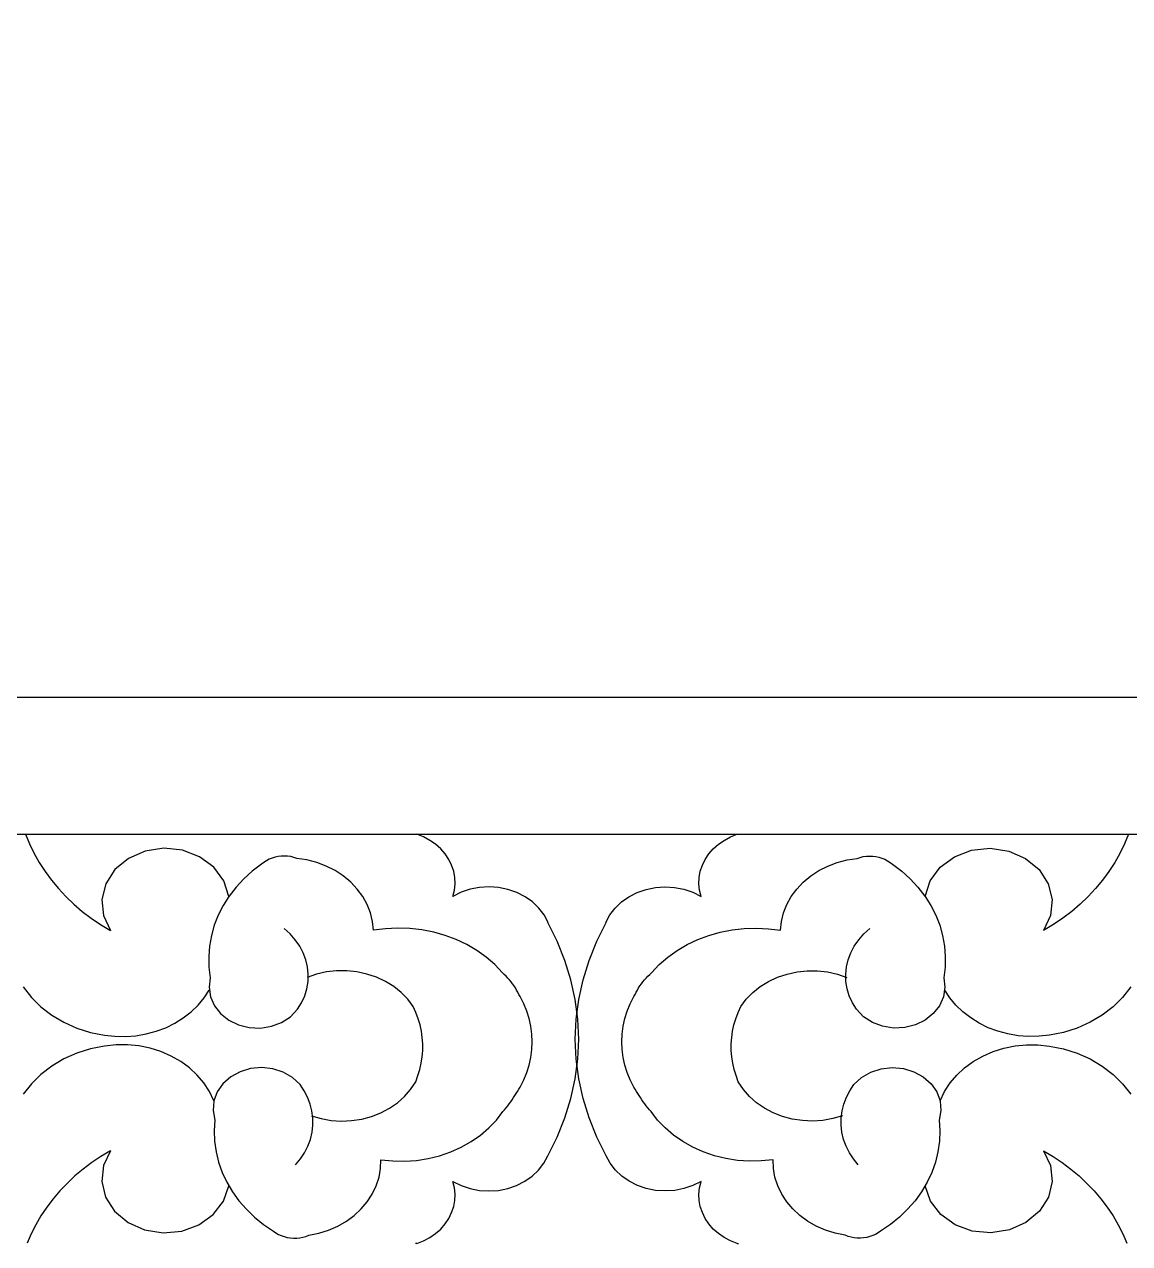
# Model space of a CAD drawing. Extents: x 1188826 to 1909461, y 608442 to 1651179.
# Drawn here: x 1661963.8 to 1662206.2, y 1032543.6 to 1032811.1 of the extents above; entities that cross this region are included whole.
import ezdxf

# ---------------------------------------------------------------- set-up
doc = ezdxf.new("R2010")
doc.units = 0
doc.header["$LTSCALE"] = 1000
doc.header["$MEASUREMENT"] = 0
doc.layers.add('窗', color=4, linetype='Continuous')
doc.layers.add('立面线', color=40, linetype='Continuous')

# ---------------------------------------------------------------- blocks, each defined once
blk = doc.blocks.new('EHYTERHT5EHTER')
at = {"layer": '窗', "ltscale": 3}
blk.add_lwpolyline([(78293.39, -228180.6), (79228.66, -228180.6), (79228.66, -229130.6), (78293.39, -229130.6)], close=True, dxfattribs=at)

msp = doc.modelspace()

# ---------------------------------------------------------------- linework, layer by layer
at = {"layer": '立面线'}
for p, q in [((1669039.81, 1032663.42), (1660727.54, 1032663.42)), ((1660758.89, 1032633.42), (1669008.6, 1032633.42)), ((1661964.01, 1032633.42), (1661964.87, 1032631.3)), ((1662051.32, 1032632.83), (1662049.86, 1032633.42)), ((1662052.69, 1032632.09), (1662051.32, 1032632.83)), ((1662117.24, 1032632.09), (1662118.61, 1032632.83)), ((1662118.61, 1032632.83), (1662120.07, 1032633.42)), ((1662205.92, 1032633.42), (1662205.06, 1032631.3)), ((1661964.87, 1032631.3), (1661965.88, 1032629.23)), ((1661994.32, 1032630.35), (1661990.25, 1032629.73)), ((1661998.42, 1032629.93), (1661994.32, 1032630.35)), ((1662053.94, 1032631.22), (1662052.69, 1032632.09)), ((1662055.07, 1032630.22), (1662053.94, 1032631.22)), ((1662056.04, 1032629.11), (1662055.07, 1032630.22)), ((1662113.89, 1032629.11), (1662114.86, 1032630.22)), ((1662114.86, 1032630.22), (1662115.99, 1032631.22)), ((1662115.99, 1032631.22), (1662117.24, 1032632.09)), ((1662171.51, 1032629.93), (1662175.61, 1032630.35)), ((1662175.61, 1032630.35), (1662179.68, 1032629.73)), ((1662205.06, 1032631.3), (1662204.05, 1032629.23)), ((1661965.88, 1032629.23), (1661967.02, 1032627.2)), ((1661986.57, 1032628.12), (1661983.6, 1032625.67)), ((1661990.25, 1032629.73), (1661986.57, 1032628.12)), ((1662002.2, 1032628.5), (1661998.42, 1032629.93)), ((1662005.33, 1032626.19), (1662002.2, 1032628.5)), ((1662016.85, 1032627.62), (1662016.29, 1032627.26)), ((1662017.44, 1032627.93), (1662016.85, 1032627.62)), ((1662018.07, 1032628.19), (1662017.44, 1032627.93)), ((1662018.73, 1032628.39), (1662018.07, 1032628.19)), ((1662019.4, 1032628.54), (1662018.73, 1032628.39)), ((1662020.09, 1032628.62), (1662019.4, 1032628.54)), ((1662020.79, 1032628.64), (1662020.09, 1032628.62)), ((1662021.48, 1032628.61), (1662020.79, 1032628.64)), ((1662022.17, 1032628.51), (1662021.48, 1032628.61)), ((1662022.84, 1032628.36), (1662022.17, 1032628.51)), ((1662023.49, 1032628.14), (1662022.84, 1032628.36)), ((1662025.72, 1032627.79), (1662023.49, 1032628.14)), ((1662027.88, 1032627.22), (1662025.72, 1032627.79)), ((1662056.84, 1032627.91), (1662056.04, 1032629.11)), ((1662057.47, 1032626.63), (1662056.84, 1032627.91)), ((1662112.46, 1032626.63), (1662113.09, 1032627.91)), ((1662113.09, 1032627.91), (1662113.89, 1032629.11)), ((1662142.05, 1032627.22), (1662144.21, 1032627.79)), ((1662144.21, 1032627.79), (1662146.44, 1032628.14)), ((1662146.44, 1032628.14), (1662147.09, 1032628.36)), ((1662147.09, 1032628.36), (1662147.76, 1032628.51)), ((1662147.76, 1032628.51), (1662148.45, 1032628.61)), ((1662148.45, 1032628.61), (1662149.15, 1032628.64)), ((1662149.15, 1032628.64), (1662149.84, 1032628.62)), ((1662149.84, 1032628.62), (1662150.53, 1032628.54)), ((1662150.53, 1032628.54), (1662151.2, 1032628.39)), ((1662151.2, 1032628.39), (1662151.86, 1032628.19)), ((1662151.86, 1032628.19), (1662152.49, 1032627.93)), ((1662152.49, 1032627.93), (1662153.08, 1032627.62)), ((1662153.08, 1032627.62), (1662153.64, 1032627.26)), ((1662164.61, 1032626.19), (1662167.73, 1032628.5)), ((1662167.73, 1032628.5), (1662171.51, 1032629.93)), ((1662179.68, 1032629.73), (1662183.36, 1032628.12)), ((1662183.36, 1032628.12), (1662186.33, 1032625.67)), ((1662204.05, 1032629.23), (1662202.91, 1032627.2)), ((1661967.02, 1032627.2), (1661968.29, 1032625.24)), ((1661968.29, 1032625.24), (1661969.69, 1032623.34)), ((1661983.6, 1032625.67), (1661981.59, 1032622.57)), ((1662007.53, 1032623.19), (1662005.33, 1032626.19)), ((1662013.75, 1032625.31), (1662011.87, 1032623.62)), ((1662015.79, 1032626.86), (1662013.75, 1032625.31)), ((1662016.29, 1032627.26), (1662015.79, 1032626.86)), ((1662029.95, 1032626.44), (1662027.88, 1032627.22)), ((1662031.9, 1032625.45), (1662029.95, 1032626.44)), ((1662033.7, 1032624.27), (1662031.9, 1032625.45)), ((1662057.92, 1032625.3), (1662057.47, 1032626.63)), ((1662058.17, 1032623.93), (1662057.92, 1032625.3)), ((1662111.76, 1032623.93), (1662112.01, 1032625.3)), ((1662112.01, 1032625.3), (1662112.46, 1032626.63)), ((1662136.23, 1032624.27), (1662138.03, 1032625.45)), ((1662138.03, 1032625.45), (1662139.98, 1032626.44)), ((1662139.98, 1032626.44), (1662142.05, 1032627.22)), ((1662153.64, 1032627.26), (1662154.14, 1032626.86)), ((1662154.14, 1032626.86), (1662156.18, 1032625.31)), ((1662156.18, 1032625.31), (1662158.06, 1032623.62)), ((1662162.4, 1032623.19), (1662164.61, 1032626.19)), ((1662186.33, 1032625.67), (1662188.34, 1032622.57)), ((1662201.64, 1032625.24), (1662200.24, 1032623.34)), ((1662202.91, 1032627.2), (1662201.64, 1032625.24)), ((1661969.69, 1032623.34), (1661971.21, 1032621.51)), ((1661981.59, 1032622.57), (1661980.73, 1032619.11)), ((1662008.62, 1032619.78), (1662007.53, 1032623.19)), ((1662011.87, 1032623.62), (1662010.18, 1032621.8)), ((1662035.33, 1032622.92), (1662033.7, 1032624.27)), ((1662036.76, 1032621.41), (1662035.33, 1032622.92)), ((1662058.08, 1032621.16), (1662058.22, 1032622.54)), ((1662058.22, 1032622.54), (1662058.17, 1032623.93)), ((1662111.71, 1032622.54), (1662111.76, 1032623.93)), ((1662111.85, 1032621.16), (1662111.71, 1032622.54)), ((1662133.18, 1032621.41), (1662134.6, 1032622.92)), ((1662134.6, 1032622.92), (1662136.23, 1032624.27)), ((1662158.06, 1032623.62), (1662159.75, 1032621.8)), ((1662161.31, 1032619.78), (1662162.4, 1032623.19)), ((1662188.34, 1032622.57), (1662189.2, 1032619.11)), ((1662200.24, 1032623.34), (1662198.72, 1032621.51)), ((1661971.21, 1032621.51), (1661972.85, 1032619.75)), ((1661972.85, 1032619.75), (1661974.6, 1032618.08)), ((1662008.62, 1032619.78), (1662007.37, 1032617.82)), ((1662008.68, 1032619.86), (1662008.62, 1032619.78)), ((1662010.18, 1032621.8), (1662008.68, 1032619.86)), ((1662037.97, 1032619.77), (1662036.76, 1032621.41)), ((1662038.94, 1032618.02), (1662037.97, 1032619.77)), ((1662057.74, 1032619.8), (1662058.08, 1032621.16)), ((1662059.56, 1032620.71), (1662057.74, 1032619.8)), ((1662061.52, 1032621.36), (1662059.56, 1032620.71)), ((1662063.58, 1032621.76), (1662061.52, 1032621.36)), ((1662065.67, 1032621.88), (1662063.58, 1032621.76)), ((1662067.77, 1032621.73), (1662065.67, 1032621.88)), ((1662069.82, 1032621.32), (1662067.77, 1032621.73)), ((1662071.77, 1032620.64), (1662069.82, 1032621.32)), ((1662073.57, 1032619.72), (1662071.77, 1032620.64)), ((1662075.2, 1032618.58), (1662073.57, 1032619.72)), ((1662094.73, 1032618.58), (1662096.36, 1032619.72)), ((1662096.36, 1032619.72), (1662098.16, 1032620.64)), ((1662098.16, 1032620.64), (1662100.11, 1032621.32)), ((1662100.11, 1032621.32), (1662102.16, 1032621.73)), ((1662102.16, 1032621.73), (1662104.26, 1032621.88)), ((1662104.26, 1032621.88), (1662106.36, 1032621.76)), ((1662106.36, 1032621.76), (1662108.41, 1032621.36)), ((1662108.41, 1032621.36), (1662110.37, 1032620.71)), ((1662110.37, 1032620.71), (1662112.19, 1032619.8)), ((1662112.19, 1032619.8), (1662111.85, 1032621.16)), ((1662130.99, 1032618.02), (1662131.97, 1032619.77)), ((1662131.97, 1032619.77), (1662133.18, 1032621.41)), ((1662159.75, 1032621.8), (1662161.26, 1032619.86)), ((1662161.26, 1032619.86), (1662161.31, 1032619.78)), ((1662161.31, 1032619.78), (1662162.56, 1032617.82)), ((1662197.08, 1032619.75), (1662195.33, 1032618.08)), ((1662198.72, 1032621.51), (1662197.08, 1032619.75)), ((1661974.6, 1032618.08), (1661976.46, 1032616.49)), ((1661980.73, 1032619.11), (1661981.08, 1032615.59)), ((1662007.37, 1032617.82), (1662006.28, 1032615.68)), ((1662039.67, 1032616.18), (1662038.94, 1032618.02)), ((1662076.6, 1032617.23), (1662075.2, 1032618.58)), ((1662077.76, 1032615.73), (1662076.6, 1032617.23)), ((1662092.17, 1032615.73), (1662093.33, 1032617.23)), ((1662093.33, 1032617.23), (1662094.73, 1032618.58)), ((1662130.26, 1032616.18), (1662130.99, 1032618.02)), ((1662162.56, 1032617.82), (1662163.65, 1032615.68)), ((1662189.2, 1032619.11), (1662188.85, 1032615.59)), ((1662195.33, 1032618.08), (1662193.47, 1032616.49)), ((1661976.46, 1032616.49), (1661978.42, 1032615)), ((1661978.42, 1032615), (1661980.47, 1032613.6)), ((1661981.08, 1032615.59), (1661982.62, 1032612.3)), ((1662006.28, 1032615.68), (1662005.41, 1032613.47)), ((1662040.14, 1032614.28), (1662039.67, 1032616.18)), ((1662040.34, 1032612.35), (1662040.14, 1032614.28)), ((1662078.63, 1032614.09), (1662077.76, 1032615.73)), ((1662080.64, 1032609.95), (1662078.59, 1032614.09)), ((1662089.29, 1032609.95), (1662091.34, 1032614.09)), ((1662091.3, 1032614.09), (1662092.17, 1032615.73)), ((1662129.59, 1032612.35), (1662129.79, 1032614.28)), ((1662129.79, 1032614.28), (1662130.26, 1032616.18)), ((1662163.65, 1032615.68), (1662164.52, 1032613.47)), ((1662188.85, 1032615.59), (1662187.31, 1032612.3)), ((1662191.51, 1032615), (1662189.46, 1032613.6)), ((1662193.47, 1032616.49), (1662191.51, 1032615)), ((1661980.47, 1032613.6), (1661982.62, 1032612.3)), ((1662005.41, 1032613.47), (1662004.77, 1032611.21)), ((1662022.04, 1032611.56), (1662020.74, 1032612.72)), ((1662023.18, 1032610.28), (1662022.04, 1032611.56)), ((1662042.97, 1032612.7), (1662040.34, 1032612.35)), ((1662045.63, 1032612.84), (1662042.97, 1032612.7)), ((1662048.29, 1032612.76), (1662045.63, 1032612.84)), ((1662050.93, 1032612.47), (1662048.29, 1032612.76)), ((1662053.53, 1032611.96), (1662050.93, 1032612.47)), ((1662056.06, 1032611.25), (1662053.53, 1032611.96)), ((1662113.87, 1032611.25), (1662116.4, 1032611.96)), ((1662116.4, 1032611.96), (1662119, 1032612.47)), ((1662119, 1032612.47), (1662121.64, 1032612.76)), ((1662121.64, 1032612.76), (1662124.3, 1032612.84)), ((1662124.3, 1032612.84), (1662126.96, 1032612.7)), ((1662126.96, 1032612.7), (1662129.59, 1032612.35)), ((1662146.75, 1032610.28), (1662147.89, 1032611.56)), ((1662147.89, 1032611.56), (1662149.19, 1032612.72)), ((1662164.52, 1032613.47), (1662165.16, 1032611.21)), ((1662189.46, 1032613.6), (1662187.31, 1032612.3)), ((1662004.36, 1032608.91), (1662004.19, 1032606.58)), ((1662004.77, 1032611.21), (1662004.36, 1032608.91)), ((1662024.15, 1032608.9), (1662023.18, 1032610.28)), ((1662024.93, 1032607.43), (1662024.15, 1032608.9)), ((1662058.49, 1032610.33), (1662056.06, 1032611.25)), ((1662060.82, 1032609.22), (1662058.49, 1032610.33)), ((1662063.01, 1032607.92), (1662060.82, 1032609.22)), ((1662082.32, 1032605.75), (1662080.64, 1032609.95)), ((1662087.61, 1032605.75), (1662089.29, 1032609.95)), ((1662106.92, 1032607.92), (1662109.11, 1032609.22)), ((1662109.11, 1032609.22), (1662111.44, 1032610.33)), ((1662111.44, 1032610.33), (1662113.87, 1032611.25)), ((1662145.01, 1032607.43), (1662145.78, 1032608.9)), ((1662145.78, 1032608.9), (1662146.75, 1032610.28)), ((1662165.16, 1032611.21), (1662165.57, 1032608.91)), ((1662165.57, 1032608.91), (1662165.74, 1032606.58)), ((1662004.19, 1032606.58), (1662004.25, 1032604.25)), ((1662025.5, 1032605.9), (1662024.93, 1032607.43)), ((1662065.05, 1032606.46), (1662063.01, 1032607.92)), ((1662066.91, 1032604.83), (1662065.05, 1032606.46)), ((1662103.02, 1032604.83), (1662104.88, 1032606.46)), ((1662104.88, 1032606.46), (1662106.92, 1032607.92)), ((1662144.43, 1032605.9), (1662145.01, 1032607.43)), ((1662165.74, 1032606.58), (1662165.68, 1032604.25)), ((1662004.25, 1032604.25), (1662004.54, 1032601.94)), ((1662025.87, 1032604.32), (1662025.5, 1032605.9)), ((1662026.03, 1032602.72), (1662025.87, 1032604.32)), ((1662032.24, 1032603.46), (1662030.02, 1032603.21)), ((1662034.49, 1032603.46), (1662032.24, 1032603.46)), ((1662036.71, 1032603.23), (1662034.49, 1032603.46)), ((1662038.89, 1032602.76), (1662036.71, 1032603.23)), ((1662068.59, 1032603.06), (1662066.91, 1032604.83)), ((1662083.64, 1032601.48), (1662082.32, 1032605.75)), ((1662086.29, 1032601.48), (1662087.61, 1032605.75)), ((1662101.34, 1032603.06), (1662103.02, 1032604.83)), ((1662131.05, 1032602.76), (1662133.22, 1032603.23)), ((1662133.22, 1032603.23), (1662135.45, 1032603.46)), ((1662135.45, 1032603.46), (1662137.69, 1032603.46)), ((1662137.69, 1032603.46), (1662139.91, 1032603.21)), ((1662143.9, 1032602.72), (1662144.06, 1032604.32)), ((1662144.06, 1032604.32), (1662144.43, 1032605.9)), ((1662165.68, 1032604.25), (1662165.39, 1032601.94)), ((1662004.54, 1032601.94), (1662004.28, 1032599.85)), ((1662025.72, 1032599.51), (1662025.98, 1032601.11)), ((1662027.85, 1032602.72), (1662025.77, 1032602.01)), ((1662025.98, 1032601.11), (1662026.03, 1032602.72)), ((1662030.02, 1032603.21), (1662027.85, 1032602.72)), ((1662040.97, 1032602.06), (1662038.89, 1032602.76)), ((1662042.94, 1032601.14), (1662040.97, 1032602.06)), ((1662044.76, 1032600.02), (1662042.94, 1032601.14)), ((1662069, 1032602.68), (1662068.59, 1032603.06)), ((1662069.4, 1032602.28), (1662069, 1032602.68)), ((1662069.79, 1032601.88), (1662069.4, 1032602.28)), ((1662070.15, 1032601.46), (1662069.79, 1032601.88)), ((1662070.5, 1032601.04), (1662070.15, 1032601.46)), ((1662070.84, 1032600.6), (1662070.5, 1032601.04)), ((1662071.15, 1032600.16), (1662070.84, 1032600.6)), ((1662084.59, 1032597.17), (1662083.64, 1032601.48)), ((1662085.34, 1032597.17), (1662086.29, 1032601.48)), ((1662098.78, 1032600.16), (1662099.09, 1032600.6)), ((1662099.09, 1032600.6), (1662099.43, 1032601.04)), ((1662099.43, 1032601.04), (1662099.78, 1032601.46)), ((1662099.78, 1032601.46), (1662100.15, 1032601.88)), ((1662100.15, 1032601.88), (1662100.53, 1032602.28)), ((1662100.53, 1032602.28), (1662100.93, 1032602.68)), ((1662100.93, 1032602.68), (1662101.34, 1032603.06)), ((1662125.17, 1032600.02), (1662126.99, 1032601.14)), ((1662126.99, 1032601.14), (1662128.96, 1032602.06)), ((1662128.96, 1032602.06), (1662131.05, 1032602.76)), ((1662139.91, 1032603.21), (1662142.08, 1032602.72)), ((1662142.08, 1032602.72), (1662144.16, 1032602.01)), ((1662143.95, 1032601.11), (1662143.9, 1032602.72)), ((1662144.21, 1032599.51), (1662143.95, 1032601.11)), ((1662165.39, 1032601.94), (1662165.65, 1032599.85)), ((1661963.51, 1032599.92), (1661965.29, 1032597.64)), ((1662003.19, 1032597.51), (1662004.31, 1032599.22)), ((1662004.28, 1032599.85), (1662004.59, 1032597.77)), ((1662024.57, 1032596.45), (1662025.24, 1032597.96)), ((1662025.24, 1032597.96), (1662025.72, 1032599.51)), ((1662046.41, 1032598.72), (1662044.76, 1032600.02)), ((1662047.84, 1032597.24), (1662046.41, 1032598.72)), ((1662071.45, 1032599.71), (1662071.15, 1032600.16)), ((1662071.73, 1032599.25), (1662071.45, 1032599.71)), ((1662072, 1032598.78), (1662071.73, 1032599.25)), ((1662072.24, 1032598.3), (1662072, 1032598.78)), ((1662072.47, 1032597.82), (1662072.24, 1032598.3)), ((1662097.46, 1032597.82), (1662097.69, 1032598.3)), ((1662097.69, 1032598.3), (1662097.93, 1032598.78)), ((1662097.93, 1032598.78), (1662098.2, 1032599.25)), ((1662098.2, 1032599.25), (1662098.48, 1032599.71)), ((1662098.48, 1032599.71), (1662098.78, 1032600.16)), ((1662122.09, 1032597.24), (1662123.52, 1032598.72)), ((1662123.52, 1032598.72), (1662125.17, 1032600.02)), ((1662144.69, 1032597.96), (1662144.21, 1032599.51)), ((1662145.37, 1032596.45), (1662144.69, 1032597.96)), ((1662165.65, 1032599.85), (1662165.34, 1032597.77)), ((1662166.74, 1032597.51), (1662165.62, 1032599.22)), ((1662206.42, 1032599.92), (1662204.64, 1032597.64)), ((1661965.29, 1032597.64), (1661967.38, 1032595.57)), ((1661967.38, 1032595.57), (1661969.76, 1032593.74)), ((1662000.33, 1032594.44), (1662001.85, 1032595.91)), ((1662001.85, 1032595.91), (1662003.19, 1032597.51)), ((1662004.59, 1032597.77), (1662005.45, 1032595.81)), ((1662005.45, 1032595.81), (1662006.81, 1032594.07)), ((1662023.69, 1032595.03), (1662024.57, 1032596.45)), ((1662049.06, 1032595.63), (1662047.84, 1032597.24)), ((1662049.65, 1032594.31), (1662049.06, 1032595.63)), ((1662073.27, 1032596.25), (1662072.47, 1032597.82)), ((1662073.93, 1032594.63), (1662073.27, 1032596.25)), ((1662085.15, 1032592.83), (1662084.59, 1032597.17)), ((1662084.78, 1032592.83), (1662085.34, 1032597.17)), ((1662096, 1032594.63), (1662096.66, 1032596.25)), ((1662096.66, 1032596.25), (1662097.46, 1032597.82)), ((1662120.28, 1032594.31), (1662120.87, 1032595.63)), ((1662120.87, 1032595.63), (1662122.09, 1032597.24)), ((1662146.24, 1032595.03), (1662145.37, 1032596.45)), ((1662164.48, 1032595.81), (1662163.12, 1032594.07)), ((1662165.34, 1032597.77), (1662164.48, 1032595.81)), ((1662168.08, 1032595.91), (1662166.74, 1032597.51)), ((1662169.6, 1032594.44), (1662168.08, 1032595.91)), ((1662202.55, 1032595.57), (1662200.17, 1032593.74)), ((1662204.64, 1032597.64), (1662202.55, 1032595.57)), ((1661969.76, 1032593.74), (1661972.4, 1032592.18)), ((1661996.76, 1032591.97), (1661998.62, 1032593.12)), ((1661998.62, 1032593.12), (1662000.33, 1032594.44)), ((1662006.81, 1032594.07), (1662008.61, 1032592.64)), ((1662008.61, 1032592.64), (1662010.74, 1032591.61)), ((1662020.18, 1032592.15), (1662022.13, 1032593.41)), ((1662022.13, 1032593.41), (1662023.69, 1032595.03)), ((1662050.14, 1032592.97), (1662049.65, 1032594.31)), ((1662050.54, 1032591.61), (1662050.14, 1032592.97)), ((1662074.45, 1032592.98), (1662073.93, 1032594.63)), ((1662074.82, 1032591.3), (1662074.45, 1032592.98)), ((1662084.59, 1032588.48), (1662084.78, 1032592.83)), ((1662085.34, 1032588.48), (1662085.15, 1032592.83)), ((1662095.11, 1032591.3), (1662095.48, 1032592.98)), ((1662095.48, 1032592.98), (1662096, 1032594.63)), ((1662119.39, 1032591.61), (1662119.79, 1032592.97)), ((1662119.79, 1032592.97), (1662120.28, 1032594.31)), ((1662147.8, 1032593.41), (1662146.24, 1032595.03)), ((1662149.75, 1032592.15), (1662147.8, 1032593.41)), ((1662161.32, 1032592.64), (1662159.19, 1032591.61)), ((1662163.12, 1032594.07), (1662161.32, 1032592.64)), ((1662171.31, 1032593.12), (1662169.6, 1032594.44)), ((1662173.17, 1032591.97), (1662171.31, 1032593.12)), ((1662200.17, 1032593.74), (1662197.54, 1032592.18)), ((1661972.4, 1032592.18), (1661975.23, 1032590.91)), ((1661975.23, 1032590.91), (1661978.24, 1032589.96)), ((1661978.24, 1032589.96), (1661981.36, 1032589.35)), ((1661990.47, 1032589.61), (1661992.66, 1032590.2)), ((1661992.66, 1032590.2), (1661994.77, 1032590.99)), ((1661994.77, 1032590.99), (1661996.76, 1032591.97)), ((1662010.74, 1032591.61), (1662013.09, 1032591.02)), ((1662013.09, 1032591.02), (1662015.53, 1032590.92)), ((1662015.53, 1032590.92), (1662017.94, 1032591.3)), ((1662017.94, 1032591.3), (1662020.18, 1032592.15)), ((1662050.83, 1032590.22), (1662050.54, 1032591.61)), ((1662051.03, 1032588.83), (1662050.83, 1032590.22)), ((1662075.05, 1032589.6), (1662074.82, 1032591.3)), ((1662094.88, 1032589.6), (1662095.11, 1032591.3)), ((1662118.9, 1032588.83), (1662119.1, 1032590.22)), ((1662119.1, 1032590.22), (1662119.39, 1032591.61)), ((1662151.99, 1032591.3), (1662149.75, 1032592.15)), ((1662154.4, 1032590.92), (1662151.99, 1032591.3)), ((1662156.84, 1032591.02), (1662154.4, 1032590.92)), ((1662159.19, 1032591.61), (1662156.84, 1032591.02)), ((1662175.16, 1032590.99), (1662173.17, 1032591.97)), ((1662177.27, 1032590.2), (1662175.16, 1032590.99)), ((1662179.46, 1032589.61), (1662177.27, 1032590.2)), ((1662191.69, 1032589.96), (1662188.57, 1032589.35)), ((1662194.7, 1032590.91), (1662191.69, 1032589.96)), ((1662197.54, 1032592.18), (1662194.7, 1032590.91)), ((1661981.36, 1032589.35), (1661983.63, 1032589.1)), ((1661983.86, 1032587.23), (1661981.36, 1032586.97)), ((1661983.63, 1032589.1), (1661985.93, 1032589.06)), ((1661986.38, 1032587.24), (1661983.86, 1032587.23)), ((1661985.93, 1032589.06), (1661988.22, 1032589.23)), ((1661988.88, 1032587), (1661986.38, 1032587.24)), ((1661988.22, 1032589.23), (1661990.47, 1032589.61)), ((1662051.13, 1032587.42), (1662051.03, 1032588.83)), ((1662051.12, 1032586.02), (1662051.13, 1032587.42)), ((1662075.12, 1032587.89), (1662075.05, 1032589.6)), ((1662075.05, 1032586.18), (1662075.12, 1032587.89)), ((1662084.78, 1032584.12), (1662084.59, 1032588.48)), ((1662085.15, 1032584.12), (1662085.34, 1032588.48)), ((1662094.81, 1032587.89), (1662094.88, 1032589.6)), ((1662094.88, 1032586.18), (1662094.81, 1032587.89)), ((1662118.8, 1032587.42), (1662118.9, 1032588.83)), ((1662118.81, 1032586.02), (1662118.8, 1032587.42)), ((1662181.71, 1032589.23), (1662179.46, 1032589.61)), ((1662181.05, 1032587), (1662183.55, 1032587.24)), ((1662184, 1032589.06), (1662181.71, 1032589.23)), ((1662183.55, 1032587.24), (1662186.07, 1032587.23)), ((1662186.3, 1032589.1), (1662184, 1032589.06)), ((1662186.07, 1032587.23), (1662188.57, 1032586.97)), ((1662188.57, 1032589.35), (1662186.3, 1032589.1)), ((1661975.23, 1032585.4), (1661972.4, 1032584.14)), ((1661978.24, 1032586.35), (1661975.23, 1032585.4)), ((1661981.36, 1032586.97), (1661978.24, 1032586.35)), ((1661991.33, 1032586.5), (1661988.88, 1032587)), ((1661993.7, 1032585.76), (1661991.33, 1032586.5)), ((1661995.94, 1032584.78), (1661993.7, 1032585.76)), ((1661998.04, 1032583.58), (1661995.94, 1032584.78)), ((1662050.81, 1032583.22), (1662051.01, 1032584.61)), ((1662051.01, 1032584.61), (1662051.12, 1032586.02)), ((1662074.82, 1032584.48), (1662075.05, 1032586.18)), ((1662095.11, 1032584.48), (1662094.88, 1032586.18)), ((1662118.92, 1032584.61), (1662118.81, 1032586.02)), ((1662119.12, 1032583.22), (1662118.92, 1032584.61)), ((1662171.89, 1032583.58), (1662173.99, 1032584.78)), ((1662173.99, 1032584.78), (1662176.23, 1032585.76)), ((1662176.23, 1032585.76), (1662178.6, 1032586.5)), ((1662178.6, 1032586.5), (1662181.05, 1032587)), ((1662188.57, 1032586.97), (1662191.69, 1032586.35)), ((1662191.69, 1032586.35), (1662194.7, 1032585.4)), ((1662194.7, 1032585.4), (1662197.54, 1032584.14)), ((1661969.76, 1032582.58), (1661967.38, 1032580.75)), ((1661972.4, 1032584.14), (1661969.76, 1032582.58)), ((1661999.96, 1032582.18), (1661998.04, 1032583.58)), ((1662001.67, 1032580.6), (1661999.96, 1032582.18)), ((1662013.38, 1032582.03), (1662011.07, 1032581.34)), ((1662015.81, 1032582.25), (1662013.38, 1032582.03)), ((1662018.24, 1032581.98), (1662015.81, 1032582.25)), ((1662020.53, 1032581.25), (1662018.24, 1032581.98)), ((1662050.09, 1032580.47), (1662050.5, 1032581.83)), ((1662050.5, 1032581.83), (1662050.81, 1032583.22)), ((1662073.93, 1032581.14), (1662074.45, 1032582.8)), ((1662074.45, 1032582.8), (1662074.82, 1032584.48)), ((1662084.59, 1032579.78), (1662085.15, 1032584.12)), ((1662085.34, 1032579.78), (1662084.78, 1032584.12)), ((1662095.48, 1032582.8), (1662095.11, 1032584.48)), ((1662096, 1032581.14), (1662095.48, 1032582.8)), ((1662119.43, 1032581.83), (1662119.12, 1032583.22)), ((1662119.84, 1032580.47), (1662119.43, 1032581.83)), ((1662149.4, 1032581.25), (1662151.69, 1032581.98)), ((1662151.69, 1032581.98), (1662154.12, 1032582.25)), ((1662154.12, 1032582.25), (1662156.55, 1032582.03)), ((1662156.55, 1032582.03), (1662158.86, 1032581.34)), ((1662168.26, 1032580.6), (1662169.97, 1032582.18)), ((1662169.97, 1032582.18), (1662171.89, 1032583.58)), ((1662197.54, 1032584.14), (1662200.17, 1032582.58)), ((1662200.17, 1032582.58), (1662202.55, 1032580.75)), ((1661967.38, 1032580.75), (1661965.29, 1032578.68)), ((1662003.15, 1032578.86), (1662001.67, 1032580.6)), ((1662009.01, 1032580.21), (1662007.31, 1032578.7)), ((1662011.07, 1032581.34), (1662009.01, 1032580.21)), ((1662022.56, 1032580.07), (1662020.53, 1032581.25)), ((1662024.22, 1032578.53), (1662022.56, 1032580.07)), ((1662049.59, 1032579.13), (1662050.09, 1032580.47)), ((1662072.47, 1032577.96), (1662073.27, 1032579.53)), ((1662073.27, 1032579.53), (1662073.93, 1032581.14)), ((1662083.64, 1032575.48), (1662084.59, 1032579.78)), ((1662086.29, 1032575.48), (1662085.34, 1032579.78)), ((1662096.66, 1032579.53), (1662096, 1032581.14)), ((1662097.46, 1032577.96), (1662096.66, 1032579.53)), ((1662120.34, 1032579.13), (1662119.84, 1032580.47)), ((1662145.71, 1032578.53), (1662147.37, 1032580.07)), ((1662147.37, 1032580.07), (1662149.4, 1032581.25)), ((1662158.86, 1032581.34), (1662160.92, 1032580.21)), ((1662160.92, 1032580.21), (1662162.63, 1032578.7)), ((1662166.78, 1032578.86), (1662168.26, 1032580.6)), ((1662202.55, 1032580.75), (1662204.64, 1032578.68)), ((1661965.29, 1032578.68), (1661963.51, 1032576.4)), ((1662004.38, 1032576.97), (1662003.15, 1032578.86)), ((1662005.34, 1032574.98), (1662004.38, 1032576.97)), ((1662006.06, 1032576.89), (1662005.34, 1032574.98)), ((1662007.31, 1032578.7), (1662006.06, 1032576.89)), ((1662025.13, 1032577.17), (1662024.22, 1032578.53)), ((1662025.88, 1032575.74), (1662025.13, 1032577.17)), ((1662047.14, 1032575.92), (1662048.48, 1032577.46)), ((1662048.48, 1032577.46), (1662049.59, 1032579.13)), ((1662071.36, 1032576.1), (1662071.65, 1032576.56)), ((1662071.65, 1032576.56), (1662071.93, 1032577.02)), ((1662071.93, 1032577.02), (1662072.21, 1032577.49)), ((1662072.21, 1032577.49), (1662072.47, 1032577.96)), ((1662097.72, 1032577.49), (1662097.46, 1032577.96)), ((1662098, 1032577.02), (1662097.72, 1032577.49)), ((1662098.28, 1032576.56), (1662098, 1032577.02)), ((1662098.57, 1032576.1), (1662098.28, 1032576.56)), ((1662121.45, 1032577.46), (1662120.34, 1032579.13)), ((1662122.79, 1032575.92), (1662121.45, 1032577.46)), ((1662144.06, 1032575.74), (1662144.8, 1032577.17)), ((1662144.8, 1032577.17), (1662145.71, 1032578.53)), ((1662162.63, 1032578.7), (1662163.88, 1032576.89)), ((1662163.88, 1032576.89), (1662164.59, 1032574.98)), ((1662164.59, 1032574.98), (1662165.55, 1032576.97)), ((1662165.55, 1032576.97), (1662166.78, 1032578.86)), ((1662204.64, 1032578.68), (1662206.42, 1032576.4)), ((1662005.32, 1032574.89), (1662005.15, 1032572.8)), ((1662005.34, 1032574.98), (1662005.32, 1032574.89)), ((1662026.44, 1032574.25), (1662025.88, 1032575.74)), ((1662026.82, 1032572.72), (1662026.44, 1032574.25)), ((1662043.84, 1032573.33), (1662045.58, 1032574.54)), ((1662045.58, 1032574.54), (1662047.14, 1032575.92)), ((1662069.44, 1032573.44), (1662069.78, 1032573.87)), ((1662069.78, 1032573.87), (1662070.11, 1032574.31)), ((1662070.11, 1032574.31), (1662070.44, 1032574.75)), ((1662070.44, 1032574.75), (1662070.76, 1032575.2)), ((1662070.76, 1032575.2), (1662071.06, 1032575.65)), ((1662071.06, 1032575.65), (1662071.36, 1032576.1)), ((1662082.32, 1032571.21), (1662083.64, 1032575.48)), ((1662087.61, 1032571.21), (1662086.29, 1032575.48)), ((1662098.87, 1032575.65), (1662098.57, 1032576.1)), ((1662099.17, 1032575.2), (1662098.87, 1032575.65)), ((1662099.49, 1032574.75), (1662099.17, 1032575.2)), ((1662099.82, 1032574.31), (1662099.49, 1032574.75)), ((1662100.15, 1032573.87), (1662099.82, 1032574.31)), ((1662100.49, 1032573.44), (1662100.15, 1032573.87)), ((1662124.35, 1032574.54), (1662122.79, 1032575.92)), ((1662126.09, 1032573.33), (1662124.35, 1032574.54)), ((1662143.11, 1032572.72), (1662143.49, 1032574.25)), ((1662143.49, 1032574.25), (1662144.06, 1032575.74)), ((1662164.59, 1032574.98), (1662164.61, 1032574.89)), ((1662164.61, 1032574.89), (1662164.78, 1032572.8)), ((1662005.15, 1032572.8), (1662005.55, 1032570.73)), ((1662026.74, 1032571.66), (1662028.87, 1032571.05)), ((1662027.02, 1032571.16), (1662026.82, 1032572.72)), ((1662027.03, 1032569.6), (1662027.02, 1032571.16)), ((1662037.75, 1032570.96), (1662039.89, 1032571.53)), ((1662039.89, 1032571.53), (1662041.93, 1032572.33)), ((1662041.93, 1032572.33), (1662043.84, 1032573.33)), ((1662067.28, 1032570.73), (1662068.73, 1032572.59)), ((1662068.73, 1032572.59), (1662069.09, 1032573.01)), ((1662069.09, 1032573.01), (1662069.44, 1032573.44)), ((1662080.64, 1032567), (1662082.32, 1032571.21)), ((1662089.29, 1032567), (1662087.61, 1032571.21)), ((1662100.85, 1032573.01), (1662100.49, 1032573.44)), ((1662101.2, 1032572.59), (1662100.85, 1032573.01)), ((1662102.65, 1032570.73), (1662101.2, 1032572.59)), ((1662128, 1032572.33), (1662126.09, 1032573.33)), ((1662130.04, 1032571.53), (1662128, 1032572.33)), ((1662132.18, 1032570.96), (1662130.04, 1032571.53)), ((1662143.19, 1032571.66), (1662141.06, 1032571.05)), ((1662142.9, 1032569.6), (1662142.91, 1032571.16)), ((1662142.91, 1032571.16), (1662143.11, 1032572.72)), ((1662164.78, 1032572.8), (1662164.38, 1032570.73)), ((1662005.55, 1032570.73), (1662005.4, 1032568.41)), ((1662026.85, 1032568.04), (1662027.03, 1032569.6)), ((1662028.87, 1032571.05), (1662031.07, 1032570.67)), ((1662031.07, 1032570.67), (1662033.3, 1032570.52)), ((1662033.3, 1032570.52), (1662035.54, 1032570.62)), ((1662035.54, 1032570.62), (1662037.75, 1032570.96)), ((1662063.78, 1032567.42), (1662065.63, 1032569)), ((1662065.63, 1032569), (1662067.28, 1032570.73)), ((1662104.3, 1032569), (1662102.65, 1032570.73)), ((1662106.15, 1032567.42), (1662104.3, 1032569)), ((1662134.39, 1032570.62), (1662132.18, 1032570.96)), ((1662136.63, 1032570.52), (1662134.39, 1032570.62)), ((1662138.86, 1032570.67), (1662136.63, 1032570.52)), ((1662141.06, 1032571.05), (1662138.86, 1032570.67)), ((1662143.08, 1032568.04), (1662142.9, 1032569.6)), ((1662164.38, 1032570.73), (1662164.53, 1032568.41)), ((1662005.4, 1032568.41), (1662005.49, 1032566.08)), ((1662005.49, 1032566.08), (1662005.81, 1032563.77)), ((1662025.94, 1032565.01), (1662026.48, 1032566.5)), ((1662026.48, 1032566.5), (1662026.85, 1032568.04)), ((1662059.58, 1032564.78), (1662061.76, 1032566.01)), ((1662061.76, 1032566.01), (1662063.78, 1032567.42)), ((1662078.59, 1032562.87), (1662080.64, 1032567)), ((1662091.34, 1032562.87), (1662089.29, 1032567)), ((1662108.18, 1032566.01), (1662106.15, 1032567.42)), ((1662110.35, 1032564.78), (1662108.18, 1032566.01)), ((1662143.45, 1032566.5), (1662143.08, 1032568.04)), ((1662144, 1032565.01), (1662143.45, 1032566.5)), ((1662164.44, 1032566.08), (1662164.12, 1032563.77)), ((1662164.53, 1032568.41), (1662164.44, 1032566.08)), ((1661982.62, 1032564.01), (1661980.54, 1032562.76)), ((1661982.62, 1032564.01), (1661981.08, 1032560.75)), ((1662005.81, 1032563.77), (1662006.37, 1032561.49)), ((1662024.32, 1032562.2), (1662025.21, 1032563.57)), ((1662025.21, 1032563.57), (1662025.94, 1032565.01)), ((1662054.84, 1032562.91), (1662057.26, 1032563.75)), ((1662057.26, 1032563.75), (1662059.58, 1032564.78)), ((1662112.67, 1032563.75), (1662110.35, 1032564.78)), ((1662115.09, 1032562.91), (1662112.67, 1032563.75)), ((1662144.72, 1032563.57), (1662144, 1032565.01)), ((1662145.61, 1032562.2), (1662144.72, 1032563.57)), ((1662164.12, 1032563.77), (1662163.56, 1032561.49)), ((1662187.31, 1032564.01), (1662188.85, 1032560.75)), ((1662187.31, 1032564.01), (1662189.39, 1032562.76)), ((1661978.56, 1032561.42), (1661976.65, 1032559.98)), ((1661980.54, 1032562.76), (1661978.56, 1032561.42)), ((1661981.08, 1032560.75), (1661980.72, 1032557.24)), ((1662006.37, 1032561.49), (1662007.16, 1032559.26)), ((1662023.26, 1032560.92), (1662024.32, 1032562.2)), ((1662041.88, 1032560.09), (1662041.96, 1032562.02)), ((1662041.96, 1032562.02), (1662044.56, 1032561.76)), ((1662044.56, 1032561.76), (1662047.16, 1032561.71)), ((1662047.16, 1032561.71), (1662049.77, 1032561.89)), ((1662049.77, 1032561.89), (1662052.33, 1032562.29)), ((1662052.33, 1032562.29), (1662054.84, 1032562.91)), ((1662076.54, 1032559.75), (1662077.7, 1032561.24)), ((1662077.7, 1032561.24), (1662078.59, 1032562.87)), ((1662092.23, 1032561.24), (1662091.34, 1032562.87)), ((1662093.39, 1032559.75), (1662092.23, 1032561.24)), ((1662117.6, 1032562.29), (1662115.09, 1032562.91)), ((1662120.16, 1032561.89), (1662117.6, 1032562.29)), ((1662122.77, 1032561.71), (1662120.16, 1032561.89)), ((1662125.38, 1032561.76), (1662122.77, 1032561.71)), ((1662127.97, 1032562.02), (1662125.38, 1032561.76)), ((1662128.05, 1032560.09), (1662127.97, 1032562.02)), ((1662146.67, 1032560.92), (1662145.61, 1032562.2)), ((1662163.56, 1032561.49), (1662162.77, 1032559.26)), ((1662188.85, 1032560.75), (1662189.21, 1032557.24)), ((1662189.39, 1032562.76), (1662191.38, 1032561.42)), ((1662191.38, 1032561.42), (1662193.28, 1032559.98)), ((1661974.85, 1032558.46), (1661973.14, 1032556.85)), ((1661976.65, 1032559.98), (1661974.85, 1032558.46)), ((1662007.16, 1032559.26), (1662008.17, 1032557.09)), ((1662040.93, 1032556.3), (1662041.54, 1032558.17)), ((1662041.54, 1032558.17), (1662041.88, 1032560.09)), ((1662073.51, 1032557.29), (1662075.13, 1032558.42)), ((1662075.13, 1032558.42), (1662076.54, 1032559.75)), ((1662094.8, 1032558.42), (1662093.39, 1032559.75)), ((1662096.42, 1032557.29), (1662094.8, 1032558.42)), ((1662128.39, 1032558.17), (1662128.05, 1032560.09)), ((1662129, 1032556.3), (1662128.39, 1032558.17)), ((1662162.77, 1032559.26), (1662161.76, 1032557.09)), ((1662193.28, 1032559.98), (1662195.08, 1032558.46)), ((1662195.08, 1032558.46), (1662196.79, 1032556.85)), ((1661971.53, 1032555.17), (1661970.04, 1032553.42)), ((1661973.14, 1032556.85), (1661971.53, 1032555.17)), ((1661980.72, 1032557.24), (1661981.57, 1032553.79)), ((1662007.44, 1032552.95), (1662008.59, 1032556.33)), ((1662008.17, 1032557.09), (1662009.39, 1032555.01)), ((1662040.07, 1032554.5), (1662040.93, 1032556.3)), ((1662058.08, 1032555.89), (1662057.74, 1032557.25)), ((1662057.74, 1032557.25), (1662059.55, 1032556.35)), ((1662058.22, 1032554.51), (1662058.08, 1032555.89)), ((1662059.55, 1032556.35), (1662061.5, 1032555.69)), ((1662061.5, 1032555.69), (1662063.55, 1032555.3)), ((1662063.55, 1032555.3), (1662065.63, 1032555.17)), ((1662065.63, 1032555.17), (1662067.72, 1032555.31)), ((1662067.72, 1032555.31), (1662069.76, 1032555.72)), ((1662069.76, 1032555.72), (1662071.7, 1032556.38)), ((1662071.7, 1032556.38), (1662073.51, 1032557.29)), ((1662098.23, 1032556.38), (1662096.42, 1032557.29)), ((1662100.17, 1032555.72), (1662098.23, 1032556.38)), ((1662102.21, 1032555.31), (1662100.17, 1032555.72)), ((1662104.3, 1032555.17), (1662102.21, 1032555.31)), ((1662106.39, 1032555.3), (1662104.3, 1032555.17)), ((1662108.43, 1032555.69), (1662106.39, 1032555.3)), ((1662110.38, 1032556.35), (1662108.43, 1032555.69)), ((1662112.19, 1032557.25), (1662110.38, 1032556.35)), ((1662111.71, 1032554.51), (1662111.85, 1032555.89)), ((1662111.85, 1032555.89), (1662112.19, 1032557.25)), ((1662129.86, 1032554.5), (1662129, 1032556.3)), ((1662161.76, 1032557.09), (1662160.54, 1032555.01)), ((1662162.49, 1032552.95), (1662161.34, 1032556.33)), ((1662189.21, 1032557.24), (1662188.36, 1032553.79)), ((1662196.79, 1032556.85), (1662198.4, 1032555.17)), ((1662198.4, 1032555.17), (1662199.89, 1032553.42)), ((1661970.04, 1032553.42), (1661968.66, 1032551.6)), ((1661981.57, 1032553.79), (1661983.55, 1032550.71)), ((1662005.19, 1032550), (1662007.44, 1032552.95)), ((1662009.39, 1032555.01), (1662010.83, 1032553.03)), ((1662010.83, 1032553.03), (1662012.45, 1032551.16)), ((1662037.64, 1032551.24), (1662038.96, 1032552.81)), ((1662038.96, 1032552.81), (1662040.07, 1032554.5)), ((1662057.92, 1032551.75), (1662058.17, 1032553.12)), ((1662058.17, 1032553.12), (1662058.22, 1032554.51)), ((1662111.76, 1032553.12), (1662111.71, 1032554.51)), ((1662112.01, 1032551.75), (1662111.76, 1032553.12)), ((1662130.97, 1032552.81), (1662129.86, 1032554.5)), ((1662132.29, 1032551.24), (1662130.97, 1032552.81)), ((1662159.1, 1032553.03), (1662157.48, 1032551.16)), ((1662160.54, 1032555.01), (1662159.1, 1032553.03)), ((1662164.74, 1032550), (1662162.49, 1032552.95)), ((1662188.36, 1032553.79), (1662186.38, 1032550.71)), ((1662199.89, 1032553.42), (1662201.27, 1032551.6)), ((1661968.66, 1032551.6), (1661967.39, 1032549.72)), ((1661983.55, 1032550.71), (1661986.49, 1032548.24)), ((1662002.04, 1032547.74), (1662005.19, 1032550)), ((1662012.45, 1032551.16), (1662014.26, 1032549.42)), ((1662034.38, 1032548.55), (1662036.1, 1032549.81)), ((1662036.1, 1032549.81), (1662037.64, 1032551.24)), ((1662056.84, 1032549.14), (1662057.47, 1032550.42)), ((1662057.47, 1032550.42), (1662057.92, 1032551.75)), ((1662112.46, 1032550.42), (1662112.01, 1032551.75)), ((1662113.09, 1032549.14), (1662112.46, 1032550.42)), ((1662133.83, 1032549.81), (1662132.29, 1032551.24)), ((1662135.55, 1032548.55), (1662133.83, 1032549.81)), ((1662157.48, 1032551.16), (1662155.67, 1032549.42)), ((1662167.89, 1032547.74), (1662164.74, 1032550)), ((1662186.38, 1032550.71), (1662183.44, 1032548.24)), ((1662201.27, 1032551.6), (1662202.54, 1032549.72)), ((1661966.25, 1032547.78), (1661965.23, 1032545.79)), ((1661967.39, 1032549.72), (1661966.25, 1032547.78)), ((1661986.49, 1032548.24), (1661990.13, 1032546.62)), ((1661998.26, 1032546.35), (1662002.04, 1032547.74)), ((1662014.26, 1032549.42), (1662016.24, 1032547.83)), ((1662016.24, 1032547.83), (1662018.38, 1032546.38)), ((1662030.48, 1032546.59), (1662032.5, 1032547.47)), ((1662032.5, 1032547.47), (1662034.38, 1032548.55)), ((1662055.07, 1032546.83), (1662056.04, 1032547.94)), ((1662056.04, 1032547.94), (1662056.84, 1032549.14)), ((1662113.89, 1032547.94), (1662113.09, 1032549.14)), ((1662114.86, 1032546.83), (1662113.89, 1032547.94)), ((1662137.43, 1032547.47), (1662135.55, 1032548.55)), ((1662139.45, 1032546.59), (1662137.43, 1032547.47)), ((1662153.69, 1032547.83), (1662151.55, 1032546.38)), ((1662155.67, 1032549.42), (1662153.69, 1032547.83)), ((1662171.67, 1032546.35), (1662167.89, 1032547.74)), ((1662183.44, 1032548.24), (1662179.8, 1032546.62)), ((1662202.54, 1032549.72), (1662203.68, 1032547.78)), ((1662203.68, 1032547.78), (1662204.7, 1032545.79)), ((1661965.23, 1032545.79), (1661964.34, 1032543.76)), ((1661990.13, 1032546.62), (1661994.17, 1032545.97)), ((1661994.17, 1032545.97), (1661998.26, 1032546.35)), ((1662018.38, 1032546.38), (1662018.91, 1032546)), ((1662018.91, 1032546), (1662019.49, 1032545.66)), ((1662019.49, 1032545.66), (1662020.1, 1032545.38)), ((1662020.1, 1032545.38), (1662020.74, 1032545.16)), ((1662020.74, 1032545.16), (1662021.41, 1032544.99)), ((1662021.41, 1032544.99), (1662022.09, 1032544.87)), ((1662022.09, 1032544.87), (1662022.79, 1032544.82)), ((1662022.79, 1032544.82), (1662023.48, 1032544.83)), ((1662023.48, 1032544.83), (1662024.17, 1032544.9)), ((1662024.17, 1032544.9), (1662024.85, 1032545.03)), ((1662024.85, 1032545.03), (1662025.51, 1032545.22)), ((1662025.51, 1032545.22), (1662026.15, 1032545.46)), ((1662026.15, 1032545.46), (1662028.35, 1032545.91)), ((1662028.35, 1032545.91), (1662030.48, 1032546.59)), ((1662051.32, 1032544.22), (1662052.69, 1032544.96)), ((1662052.69, 1032544.96), (1662053.94, 1032545.83)), ((1662053.94, 1032545.83), (1662055.07, 1032546.83)), ((1662115.99, 1032545.83), (1662114.86, 1032546.83)), ((1662117.24, 1032544.96), (1662115.99, 1032545.83)), ((1662118.61, 1032544.22), (1662117.24, 1032544.96)), ((1662141.58, 1032545.91), (1662139.45, 1032546.59)), ((1662143.78, 1032545.46), (1662141.58, 1032545.91)), ((1662144.42, 1032545.22), (1662143.78, 1032545.46)), ((1662145.08, 1032545.03), (1662144.42, 1032545.22)), ((1662145.76, 1032544.9), (1662145.08, 1032545.03)), ((1662146.45, 1032544.83), (1662145.76, 1032544.9)), ((1662147.14, 1032544.82), (1662146.45, 1032544.83)), ((1662147.84, 1032544.87), (1662147.14, 1032544.82)), ((1662148.52, 1032544.99), (1662147.84, 1032544.87)), ((1662149.19, 1032545.16), (1662148.52, 1032544.99)), ((1662149.83, 1032545.38), (1662149.19, 1032545.16)), ((1662150.44, 1032545.66), (1662149.83, 1032545.38)), ((1662151.02, 1032546), (1662150.44, 1032545.66)), ((1662151.55, 1032546.38), (1662151.02, 1032546)), ((1662175.76, 1032545.97), (1662171.67, 1032546.35)), ((1662179.8, 1032546.62), (1662175.76, 1032545.97)), ((1662204.7, 1032545.79), (1662205.59, 1032543.76)), ((1662049.85, 1032543.63), (1662049.51, 1032543.63)), ((1662049.85, 1032543.63), (1662051.32, 1032544.22)), ((1662120.08, 1032543.63), (1662118.61, 1032544.22)), ((1662120.08, 1032543.63), (1662120.42, 1032543.63))]:
    msp.add_line(p, q, dxfattribs=at)

# ---------------------------------------------------------------- block references
at = {"layer": '窗'}
msp.add_blockref('EHYTERHT5EHTER', (1583484.46, 1261794.02), dxfattribs=at)

doc.saveas('drawing.dxf')
